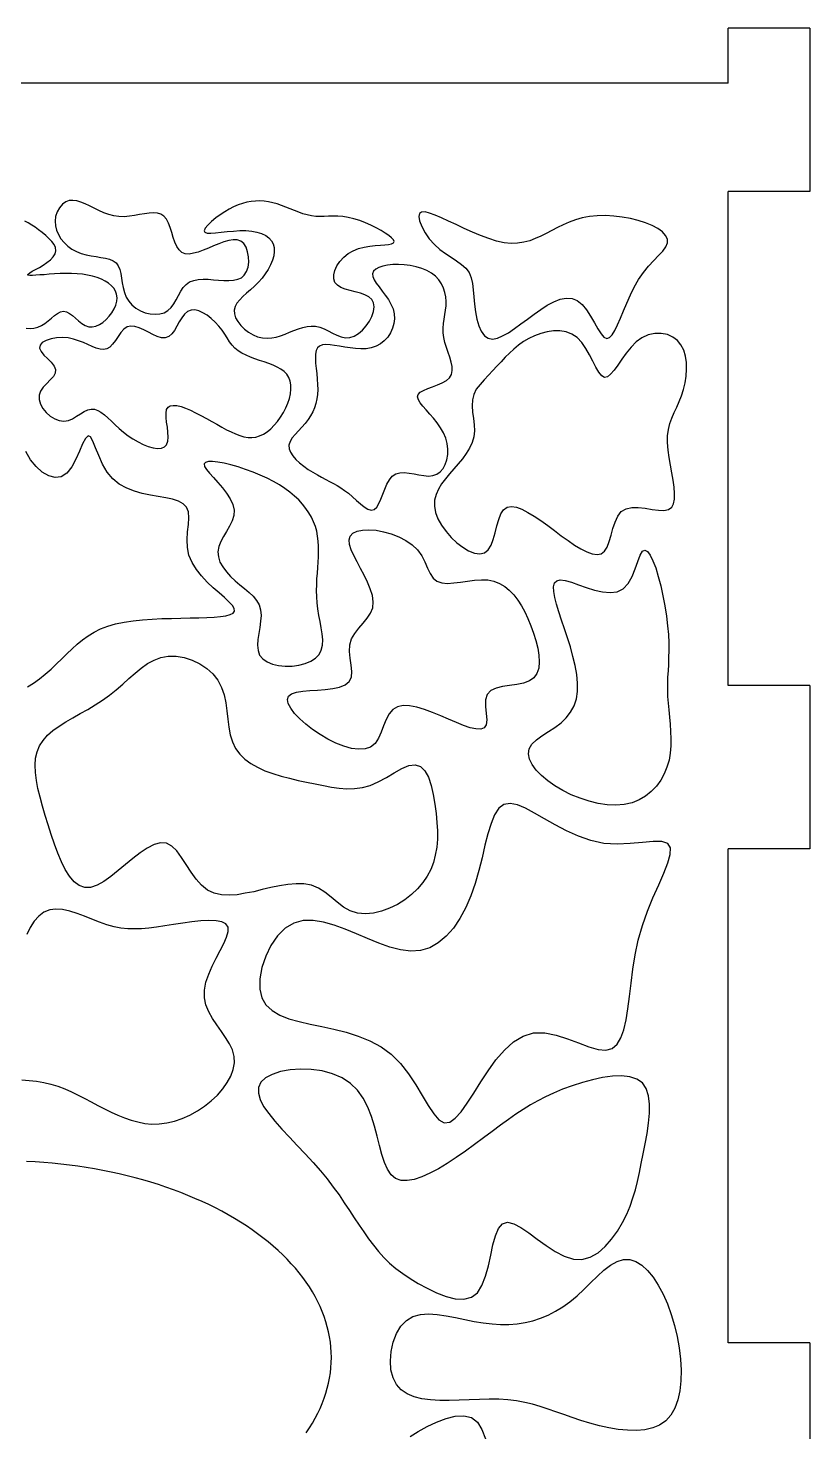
# Model space of a CAD drawing. Extents: x -60 to 60, y -100 to 98.
# Drawn here: x 2 to 59.5, y -5.5 to 97.7 of the extents above; entities that cross this region are included whole.
import ezdxf

# ---------------------------------------------------------------- set-up
doc = ezdxf.new("R2010")
doc.units = 0
doc.layers.get('0').update_dxf_attribs({"linetype": 'CONTINUOUS'})

msp = doc.modelspace()

# ---------------------------------------------------------------- linework, layer by layer
at = {"color": 7, "linetype": 'CONTINUOUS'}
for p, q in [((59.5, 97.67), (53.5, 97.67)), ((59.5, 97.67), (59.5, 85.67)), ((53.5, 93.63), (-53.5, 93.63)), ((53.5, 49.37), (53.5, 85.67)), ((59.5, 85.67), (53.5, 85.67)), ((59.5, 49.37), (53.5, 49.37)), ((59.5, 49.37), (59.5, 37.37)), ((53.5, 1.08), (53.5, 37.37)), ((59.5, 37.37), (53.5, 37.37)), ((59.5, 1.08), (53.5, 1.08)), ((59.5, 1.08), (59.5, -10.92))]:
    msp.add_line(p, q, dxfattribs=at)
for points in [[(4.05, 83.83), (4.01, 83.49), (4.03, 83.15), (4.11, 82.82), (4.25, 82.5), (4.44, 82.19), (4.67, 81.91), (4.94, 81.65), (5.24, 81.43), (5.57, 81.25), (5.92, 81.11), (6.29, 81.01), (6.66, 80.94), (7.02, 80.88), (7.37, 80.82), (7.71, 80.76), (8.01, 80.68), (8.27, 80.57), (8.49, 80.41), (8.65, 80.2), (8.76, 79.94), (8.84, 79.63), (8.9, 79.3), (8.95, 78.95), (9.02, 78.6), (9.11, 78.24), (9.23, 77.91), (9.42, 77.6), (9.66, 77.33), (9.95, 77.09), (10.28, 76.9), (10.63, 76.76), (10.99, 76.67), (11.36, 76.64), (11.7, 76.67), (12.02, 76.76), (12.3, 76.92), (12.53, 77.14), (12.73, 77.41), (12.9, 77.71), (13.07, 78.02), (13.24, 78.33), (13.43, 78.61), (13.64, 78.84), (13.9, 79.02), (14.2, 79.13), (14.53, 79.19), (14.89, 79.21), (15.26, 79.21), (15.65, 79.18), (16.03, 79.15), (16.41, 79.12), (16.78, 79.12), (17.12, 79.14), (17.43, 79.21), (17.7, 79.33), (17.92, 79.52), (18.08, 79.78), (18.19, 80.11), (18.24, 80.48), (18.23, 80.86), (18.16, 81.24), (18.05, 81.57), (17.88, 81.84), (17.66, 82.01), (17.4, 82.1), (17.1, 82.11), (16.77, 82.06), (16.41, 81.96), (16.04, 81.82), (15.66, 81.66), (15.28, 81.5), (14.9, 81.35), (14.53, 81.21), (14.18, 81.12), (13.86, 81.07), (13.57, 81.09), (13.33, 81.18), (13.12, 81.37), (12.96, 81.63), (12.82, 81.94), (12.7, 82.29), (12.59, 82.65), (12.47, 83.01), (12.34, 83.34), (12.19, 83.63), (12.01, 83.85), (11.79, 84), (11.53, 84.08), (11.24, 84.1), (10.92, 84.08), (10.58, 84.03), (10.22, 83.97), (9.85, 83.9), (9.47, 83.85), (9.08, 83.81), (8.7, 83.82), (8.32, 83.87), (7.95, 83.97), (7.58, 84.1), (7.22, 84.26), (6.88, 84.43), (6.54, 84.6), (6.22, 84.75), (5.91, 84.88), (5.61, 84.97), (5.32, 85.01), (5.05, 84.99), (4.79, 84.9), (4.55, 84.72), (4.34, 84.47), (4.17, 84.17)], [(20.01, 84.84), (19.69, 84.91), (19.37, 84.95), (19.06, 84.97), (18.74, 84.96), (18.42, 84.93), (18.1, 84.87), (17.78, 84.79), (17.46, 84.68), (17.13, 84.54), (16.81, 84.37), (16.48, 84.18), (16.15, 83.96), (15.82, 83.72), (15.51, 83.45), (15.24, 83.19), (15.05, 82.96), (14.96, 82.78), (15.02, 82.67), (15.18, 82.61), (15.45, 82.6), (15.8, 82.62), (16.21, 82.67), (16.66, 82.72), (17.12, 82.76), (17.59, 82.79), (18.04, 82.79), (18.46, 82.75), (18.85, 82.68), (19.19, 82.58), (19.49, 82.43), (19.73, 82.26), (19.92, 82.05), (20.05, 81.81), (20.12, 81.54), (20.12, 81.25), (20.08, 80.94), (19.99, 80.61), (19.85, 80.28), (19.67, 79.94), (19.46, 79.61), (19.22, 79.29), (18.95, 78.99), (18.67, 78.71), (18.38, 78.44), (18.09, 78.19), (17.82, 77.95), (17.58, 77.7), (17.38, 77.46), (17.24, 77.21), (17.17, 76.95), (17.19, 76.68), (17.28, 76.39), (17.44, 76.1), (17.66, 75.82), (17.93, 75.56), (18.23, 75.33), (18.56, 75.14), (18.9, 74.99), (19.25, 74.91), (19.59, 74.88), (19.93, 74.91), (20.26, 74.97), (20.59, 75.07), (20.92, 75.19), (21.25, 75.32), (21.57, 75.45), (21.89, 75.57), (22.21, 75.67), (22.53, 75.74), (22.84, 75.78), (23.16, 75.77), (23.47, 75.69), (23.78, 75.57), (24.09, 75.42), (24.4, 75.25), (24.72, 75.1), (25.03, 74.98), (25.35, 74.92), (25.67, 74.93), (25.99, 75.04), (26.31, 75.23), (26.61, 75.48), (26.88, 75.79), (27.11, 76.13), (27.29, 76.48), (27.41, 76.84), (27.46, 77.18), (27.42, 77.48), (27.3, 77.73), (27.08, 77.93), (26.79, 78.08), (26.45, 78.2), (26.08, 78.3), (25.7, 78.39), (25.34, 78.49), (25.02, 78.62), (24.76, 78.77), (24.57, 78.98), (24.49, 79.24), (24.49, 79.54), (24.57, 79.87), (24.73, 80.21), (24.95, 80.53), (25.23, 80.84), (25.56, 81.1), (25.93, 81.31), (26.32, 81.47), (26.73, 81.58), (27.15, 81.65), (27.55, 81.7), (27.92, 81.73), (28.25, 81.75), (28.53, 81.78), (28.75, 81.82), (28.88, 81.88), (28.93, 81.98), (28.88, 82.1), (28.75, 82.25), (28.55, 82.43), (28.28, 82.61), (27.97, 82.8), (27.62, 82.99), (27.23, 83.18), (26.82, 83.36), (26.4, 83.52), (25.97, 83.65), (25.56, 83.76), (25.16, 83.83), (24.79, 83.86), (24.44, 83.86), (24.1, 83.85), (23.79, 83.83), (23.47, 83.82), (23.17, 83.83), (22.86, 83.87), (22.55, 83.94), (22.23, 84.03), (21.92, 84.14), (21.6, 84.27), (21.28, 84.39), (20.97, 84.52), (20.65, 84.64), (20.33, 84.75)], [(30.74, 83.83), (30.8, 83.5), (30.96, 83.09), (31.21, 82.63), (31.52, 82.18), (31.89, 81.76), (32.29, 81.41), (32.7, 81.11), (33.12, 80.84), (33.52, 80.58), (33.88, 80.31), (34.2, 80.03), (34.44, 79.71), (34.6, 79.33), (34.7, 78.9), (34.75, 78.43), (34.78, 77.92), (34.83, 77.38), (34.91, 76.83), (35.01, 76.29), (35.16, 75.8), (35.34, 75.39), (35.57, 75.07), (35.84, 74.88), (36.16, 74.82), (36.52, 74.89), (36.91, 75.05), (37.33, 75.29), (37.78, 75.59), (38.25, 75.93), (38.73, 76.29), (39.22, 76.65), (39.71, 77), (40.19, 77.31), (40.67, 77.56), (41.14, 77.75), (41.59, 77.83), (42.01, 77.81), (42.4, 77.65), (42.76, 77.35), (43.08, 76.96), (43.38, 76.5), (43.65, 76.02), (43.9, 75.58), (44.14, 75.21), (44.36, 74.96), (44.56, 74.87), (44.76, 74.94), (44.96, 75.14), (45.16, 75.45), (45.36, 75.86), (45.57, 76.35), (45.8, 76.89), (46.04, 77.47), (46.3, 78.06), (46.59, 78.64), (46.9, 79.2), (47.26, 79.72), (47.63, 80.18), (48.02, 80.59), (48.37, 80.95), (48.68, 81.28), (48.91, 81.59), (49.03, 81.88), (49.02, 82.17), (48.89, 82.44), (48.65, 82.7), (48.32, 82.94), (47.9, 83.16), (47.42, 83.36), (46.88, 83.53), (46.3, 83.67), (45.69, 83.78), (45.08, 83.86), (44.46, 83.89), (43.86, 83.88), (43.29, 83.83), (42.76, 83.73), (42.26, 83.59), (41.79, 83.41), (41.35, 83.22), (40.93, 83.01), (40.52, 82.79), (40.12, 82.58), (39.72, 82.38), (39.31, 82.2), (38.9, 82.04), (38.47, 81.93), (38.01, 81.86), (37.53, 81.85), (37.02, 81.9), (36.47, 82.02), (35.89, 82.2), (35.29, 82.42), (34.69, 82.68), (34.08, 82.95), (33.5, 83.23), (32.94, 83.49), (32.42, 83.73), (31.95, 83.93), (31.54, 84.08), (31.21, 84.16), (30.95, 84.15), (30.79, 84.05)], [(27.35, 79.61), (27.37, 79.41), (27.46, 79.17), (27.62, 78.92), (27.82, 78.65), (28.05, 78.35), (28.28, 78.04), (28.51, 77.72), (28.7, 77.38), (28.85, 77.03), (28.94, 76.68), (28.96, 76.31), (28.92, 75.96), (28.82, 75.61), (28.66, 75.28), (28.46, 74.97), (28.21, 74.7), (27.92, 74.48), (27.6, 74.3), (27.25, 74.18), (26.88, 74.11), (26.49, 74.1), (26.09, 74.12), (25.69, 74.17), (25.3, 74.23), (24.91, 74.3), (24.55, 74.36), (24.22, 74.4), (23.92, 74.42), (23.66, 74.39), (23.45, 74.31), (23.29, 74.17), (23.19, 73.97), (23.14, 73.7), (23.14, 73.39), (23.15, 73.04), (23.19, 72.67), (23.24, 72.28), (23.28, 71.88), (23.31, 71.49), (23.32, 71.11), (23.3, 70.76), (23.25, 70.42), (23.18, 70.09), (23.08, 69.78), (22.95, 69.48), (22.79, 69.18), (22.61, 68.9), (22.4, 68.62), (22.15, 68.35), (21.9, 68.09), (21.65, 67.82), (21.44, 67.56), (21.28, 67.3), (21.2, 67.03), (21.21, 66.76), (21.31, 66.5), (21.48, 66.23), (21.71, 65.97), (21.98, 65.72), (22.29, 65.48), (22.62, 65.25), (22.96, 65.04), (23.29, 64.84), (23.6, 64.67), (23.9, 64.51), (24.19, 64.36), (24.47, 64.21), (24.74, 64.06), (25.02, 63.89), (25.29, 63.7), (25.57, 63.49), (25.86, 63.24), (26.16, 62.97), (26.46, 62.71), (26.74, 62.49), (27.01, 62.33), (27.25, 62.26), (27.47, 62.31), (27.65, 62.48), (27.81, 62.73), (27.95, 63.06), (28.09, 63.42), (28.24, 63.8), (28.4, 64.16), (28.59, 64.48), (28.8, 64.75), (29.06, 64.92), (29.36, 65), (29.68, 65.02), (30.03, 64.98), (30.4, 64.92), (30.76, 64.85), (31.12, 64.79), (31.46, 64.76), (31.78, 64.79), (32.07, 64.89), (32.32, 65.07), (32.53, 65.31), (32.69, 65.61), (32.8, 65.96), (32.87, 66.34), (32.88, 66.73), (32.83, 67.14), (32.73, 67.55), (32.57, 67.94), (32.35, 68.31), (32.1, 68.66), (31.83, 69), (31.55, 69.31), (31.28, 69.61), (31.04, 69.88), (30.85, 70.13), (30.72, 70.36), (30.66, 70.57), (30.7, 70.75), (30.85, 70.91), (31.09, 71.05), (31.4, 71.18), (31.75, 71.31), (32.12, 71.45), (32.47, 71.6), (32.78, 71.77), (33.01, 71.98), (33.16, 72.22), (33.21, 72.5), (33.2, 72.8), (33.13, 73.13), (33.02, 73.48), (32.9, 73.84), (32.77, 74.2), (32.66, 74.57), (32.58, 74.93), (32.54, 75.28), (32.54, 75.63), (32.57, 75.96), (32.61, 76.29), (32.67, 76.62), (32.72, 76.94), (32.75, 77.27), (32.76, 77.59), (32.74, 77.92), (32.67, 78.25), (32.57, 78.57), (32.42, 78.88), (32.23, 79.17), (31.98, 79.43), (31.69, 79.66), (31.34, 79.85), (30.96, 80.01), (30.54, 80.13), (30.11, 80.22), (29.68, 80.27), (29.25, 80.3), (28.83, 80.29), (28.45, 80.25), (28.1, 80.18), (27.81, 80.08), (27.58, 79.95), (27.42, 79.8)], [(21.2, 72), (21.05, 72.23), (20.85, 72.43), (20.61, 72.61), (20.34, 72.76), (20.04, 72.9), (19.72, 73.02), (19.39, 73.14), (19.04, 73.25), (18.7, 73.37), (18.37, 73.49), (18.05, 73.63), (17.74, 73.78), (17.47, 73.95), (17.23, 74.15), (17.02, 74.37), (16.84, 74.62), (16.67, 74.9), (16.49, 75.18), (16.28, 75.48), (16.04, 75.78), (15.77, 76.07), (15.48, 76.34), (15.18, 76.57), (14.87, 76.76), (14.57, 76.89), (14.28, 76.96), (14, 76.95), (13.75, 76.85), (13.53, 76.65), (13.33, 76.39), (13.14, 76.08), (12.96, 75.77), (12.78, 75.46), (12.58, 75.2), (12.36, 75.01), (12.11, 74.91), (11.83, 74.92), (11.52, 75.01), (11.2, 75.15), (10.87, 75.32), (10.53, 75.49), (10.2, 75.64), (9.88, 75.74), (9.58, 75.78), (9.31, 75.71), (9.07, 75.54), (8.84, 75.3), (8.64, 75.01), (8.44, 74.71), (8.24, 74.44), (8.03, 74.23), (7.81, 74.1), (7.57, 74.06), (7.31, 74.08), (7.03, 74.16), (6.74, 74.27), (6.42, 74.41), (6.09, 74.56), (5.73, 74.7), (5.36, 74.82), (4.96, 74.91), (4.55, 74.94), (4.12, 74.92), (3.71, 74.84), (3.35, 74.72), (3.07, 74.56), (2.9, 74.37), (2.87, 74.15), (2.98, 73.91), (3.19, 73.65), (3.46, 73.39), (3.72, 73.12), (3.94, 72.84), (4.05, 72.58), (4.02, 72.32), (3.88, 72.07), (3.65, 71.82), (3.39, 71.56), (3.14, 71.29), (2.94, 71), (2.84, 70.7), (2.84, 70.37), (2.94, 70.04), (3.11, 69.72), (3.36, 69.42), (3.65, 69.16), (3.98, 68.96), (4.32, 68.83), (4.66, 68.79), (4.99, 68.84), (5.3, 68.97), (5.59, 69.15), (5.88, 69.33), (6.15, 69.51), (6.41, 69.63), (6.66, 69.68), (6.9, 69.66), (7.14, 69.58), (7.38, 69.44), (7.63, 69.26), (7.88, 69.04), (8.15, 68.79), (8.42, 68.53), (8.72, 68.26), (9.03, 67.98), (9.37, 67.72), (9.73, 67.48), (10.11, 67.26), (10.49, 67.07), (10.86, 66.93), (11.22, 66.83), (11.54, 66.79), (11.82, 66.81), (12.05, 66.9), (12.21, 67.06), (12.3, 67.31), (12.32, 67.62), (12.3, 67.97), (12.26, 68.34), (12.21, 68.71), (12.18, 69.07), (12.17, 69.38), (12.21, 69.64), (12.32, 69.82), (12.48, 69.92), (12.7, 69.95), (12.96, 69.93), (13.27, 69.86), (13.6, 69.74), (13.96, 69.59), (14.34, 69.41), (14.73, 69.2), (15.13, 68.99), (15.52, 68.77), (15.9, 68.56), (16.27, 68.35), (16.62, 68.16), (16.96, 68), (17.28, 67.85), (17.59, 67.73), (17.89, 67.65), (18.19, 67.59), (18.48, 67.58), (18.76, 67.62), (19.04, 67.7), (19.32, 67.83), (19.6, 68.01), (19.86, 68.23), (20.12, 68.49), (20.36, 68.77), (20.59, 69.09), (20.79, 69.42), (20.97, 69.76), (21.12, 70.11), (21.23, 70.45), (21.31, 70.8), (21.35, 71.13), (21.35, 71.45), (21.3, 71.74)], [(49.03, 67.72), (49.1, 68.18), (49.21, 68.62), (49.35, 69.02), (49.53, 69.42), (49.71, 69.82), (49.89, 70.23), (50.06, 70.65), (50.21, 71.11), (50.32, 71.6), (50.4, 72.1), (50.43, 72.6), (50.42, 73.09), (50.35, 73.56), (50.22, 74), (50.02, 74.39), (49.76, 74.72), (49.42, 74.97), (49.02, 75.15), (48.57, 75.24), (48.09, 75.23), (47.61, 75.13), (47.15, 74.92), (46.73, 74.61), (46.35, 74.22), (45.99, 73.79), (45.67, 73.34), (45.38, 72.91), (45.11, 72.53), (44.85, 72.23), (44.62, 72.04), (44.4, 72), (44.19, 72.12), (43.98, 72.38), (43.77, 72.75), (43.54, 73.19), (43.3, 73.67), (43.03, 74.14), (42.73, 74.57), (42.38, 74.93), (42, 75.19), (41.57, 75.36), (41.12, 75.43), (40.65, 75.43), (40.18, 75.36), (39.71, 75.24), (39.26, 75.07), (38.83, 74.86), (38.44, 74.63), (38.07, 74.37), (37.73, 74.09), (37.41, 73.79), (37.1, 73.48), (36.79, 73.16), (36.49, 72.83), (36.19, 72.5), (35.88, 72.16), (35.56, 71.82), (35.25, 71.49), (34.97, 71.13), (34.78, 70.76), (34.69, 70.35), (34.67, 69.91), (34.7, 69.46), (34.76, 68.99), (34.81, 68.53), (34.83, 68.07), (34.79, 67.63), (34.66, 67.21), (34.48, 66.8), (34.23, 66.41), (33.95, 66.03), (33.64, 65.66), (33.32, 65.29), (33, 64.93), (32.7, 64.56), (32.42, 64.18), (32.19, 63.79), (32.02, 63.4), (31.91, 62.98), (31.9, 62.55), (31.97, 62.09), (32.15, 61.62), (32.42, 61.14), (32.75, 60.68), (33.13, 60.24), (33.54, 59.85), (33.98, 59.52), (34.41, 59.26), (34.84, 59.1), (35.23, 59.05), (35.57, 59.12), (35.84, 59.33), (36.06, 59.67), (36.22, 60.1), (36.36, 60.59), (36.48, 61.09), (36.62, 61.56), (36.78, 61.97), (36.98, 62.28), (37.24, 62.46), (37.56, 62.51), (37.92, 62.46), (38.33, 62.32), (38.77, 62.09), (39.23, 61.81), (39.72, 61.48), (40.22, 61.12), (40.72, 60.75), (41.22, 60.37), (41.72, 60.02), (42.2, 59.69), (42.66, 59.41), (43.1, 59.19), (43.49, 59.04), (43.85, 58.99), (44.15, 59.05), (44.4, 59.23), (44.6, 59.54), (44.75, 59.95), (44.88, 60.41), (45.02, 60.91), (45.17, 61.38), (45.37, 61.81), (45.63, 62.15), (45.98, 62.36), (46.41, 62.45), (46.88, 62.45), (47.39, 62.39), (47.89, 62.31), (48.36, 62.24), (48.77, 62.22), (49.1, 62.29), (49.34, 62.46), (49.48, 62.72), (49.55, 63.06), (49.55, 63.47), (49.51, 63.94), (49.44, 64.45), (49.34, 64.99), (49.24, 65.55), (49.15, 66.11), (49.07, 66.67), (49.03, 67.21)], [(19.09, 64.83), (18.56, 65.05), (18.01, 65.25), (17.46, 65.43), (16.93, 65.58), (16.43, 65.7), (15.98, 65.78), (15.59, 65.82), (15.28, 65.82), (15.07, 65.76), (14.97, 65.65), (15, 65.47), (15.14, 65.24), (15.37, 64.96), (15.66, 64.64), (15.98, 64.28), (16.31, 63.9), (16.62, 63.5), (16.89, 63.09), (17.08, 62.67), (17.17, 62.26), (17.15, 61.85), (17.03, 61.46), (16.84, 61.07), (16.62, 60.69), (16.4, 60.32), (16.19, 59.94), (16.04, 59.57), (15.97, 59.19), (16.01, 58.82), (16.13, 58.44), (16.33, 58.08), (16.6, 57.72), (16.91, 57.38), (17.24, 57.07), (17.59, 56.77), (17.94, 56.49), (18.27, 56.21), (18.57, 55.93), (18.82, 55.62), (19.01, 55.29), (19.12, 54.93), (19.15, 54.52), (19.12, 54.09), (19.05, 53.64), (18.98, 53.19), (18.92, 52.75), (18.89, 52.33), (18.93, 51.94), (19.04, 51.6), (19.27, 51.32), (19.59, 51.1), (19.98, 50.93), (20.44, 50.83), (20.93, 50.78), (21.43, 50.79), (21.93, 50.86), (22.39, 50.98), (22.81, 51.15), (23.16, 51.37), (23.42, 51.65), (23.58, 51.97), (23.66, 52.34), (23.68, 52.73), (23.64, 53.16), (23.58, 53.6), (23.49, 54.06), (23.4, 54.52), (23.32, 54.99), (23.27, 55.45), (23.24, 55.89), (23.23, 56.34), (23.24, 56.77), (23.26, 57.2), (23.29, 57.61), (23.32, 58.03), (23.34, 58.43), (23.37, 58.83), (23.38, 59.21), (23.38, 59.6), (23.36, 59.97), (23.31, 60.34), (23.24, 60.7), (23.14, 61.05), (23.01, 61.4), (22.85, 61.73), (22.67, 62.06), (22.45, 62.38), (22.2, 62.69), (21.92, 63), (21.61, 63.29), (21.27, 63.57), (20.9, 63.85), (20.5, 64.11), (20.06, 64.36), (19.59, 64.6)], [(25.7, 60.34), (25.9, 60.55), (26.21, 60.7), (26.61, 60.78), (27.08, 60.81), (27.6, 60.77), (28.16, 60.67), (28.72, 60.51), (29.27, 60.3), (29.79, 60.03), (30.25, 59.7), (30.65, 59.33), (30.96, 58.9), (31.19, 58.45), (31.39, 58), (31.58, 57.6), (31.8, 57.26), (32.08, 57.03), (32.44, 56.91), (32.86, 56.87), (33.33, 56.9), (33.82, 56.96), (34.33, 57.04), (34.85, 57.11), (35.35, 57.14), (35.83, 57.12), (36.27, 57.03), (36.68, 56.87), (37.06, 56.65), (37.4, 56.37), (37.72, 56.03), (38.02, 55.65), (38.29, 55.23), (38.53, 54.77), (38.77, 54.28), (38.98, 53.76), (39.18, 53.21), (39.35, 52.67), (39.49, 52.12), (39.58, 51.59), (39.6, 51.1), (39.56, 50.65), (39.43, 50.26), (39.21, 49.94), (38.88, 49.7), (38.45, 49.54), (37.95, 49.45), (37.42, 49.37), (36.9, 49.29), (36.43, 49.17), (36.04, 48.99), (35.77, 48.71), (35.65, 48.31), (35.65, 47.82), (35.7, 47.31), (35.74, 46.85), (35.7, 46.49), (35.55, 46.26), (35.3, 46.17), (34.95, 46.18), (34.53, 46.27), (34.04, 46.43), (33.51, 46.65), (32.94, 46.89), (32.36, 47.14), (31.76, 47.38), (31.17, 47.6), (30.61, 47.77), (30.07, 47.87), (29.59, 47.89), (29.17, 47.81), (28.83, 47.6), (28.56, 47.28), (28.35, 46.86), (28.16, 46.4), (27.98, 45.93), (27.78, 45.49), (27.53, 45.11), (27.2, 44.85), (26.8, 44.71), (26.32, 44.68), (25.8, 44.75), (25.24, 44.91), (24.65, 45.14), (24.07, 45.43), (23.49, 45.76), (22.94, 46.13), (22.44, 46.53), (21.99, 46.93), (21.61, 47.32), (21.33, 47.7), (21.15, 48.04), (21.09, 48.34), (21.17, 48.59), (21.39, 48.76), (21.75, 48.88), (22.21, 48.95), (22.73, 48.99), (23.3, 49.03), (23.87, 49.07), (24.42, 49.14), (24.92, 49.25), (25.33, 49.42), (25.63, 49.66), (25.79, 49.99), (25.82, 50.4), (25.77, 50.87), (25.7, 51.37), (25.66, 51.87), (25.68, 52.36), (25.81, 52.8), (26.04, 53.2), (26.34, 53.58), (26.65, 53.94), (26.95, 54.31), (27.2, 54.68), (27.36, 55.08), (27.4, 55.52), (27.33, 55.99), (27.18, 56.48), (26.98, 56.97), (26.73, 57.48), (26.47, 57.97), (26.21, 58.45), (25.97, 58.91), (25.78, 59.34), (25.66, 59.72), (25.62, 60.06)], [(41.14, 57.13), (41.51, 57.08), (41.97, 56.95), (42.49, 56.76), (43.06, 56.56), (43.65, 56.38), (44.24, 56.24), (44.81, 56.19), (45.33, 56.26), (45.78, 56.48), (46.14, 56.87), (46.43, 57.38), (46.66, 57.94), (46.85, 58.49), (47.02, 58.94), (47.19, 59.23), (47.37, 59.32), (47.57, 59.22), (47.76, 58.95), (47.96, 58.54), (48.16, 58.01), (48.35, 57.38), (48.53, 56.69), (48.69, 55.96), (48.83, 55.21), (48.95, 54.47), (49.03, 53.76), (49.09, 53.11), (49.12, 52.5), (49.12, 51.94), (49.11, 51.42), (49.09, 50.92), (49.07, 50.44), (49.04, 49.97), (49.03, 49.51), (49.02, 49.05), (49.04, 48.57), (49.07, 48.08), (49.12, 47.57), (49.17, 47.05), (49.23, 46.52), (49.26, 45.99), (49.28, 45.46), (49.28, 44.93), (49.23, 44.4), (49.14, 43.88), (48.99, 43.37), (48.79, 42.88), (48.53, 42.42), (48.21, 41.98), (47.84, 41.59), (47.41, 41.25), (46.94, 40.97), (46.42, 40.76), (45.85, 40.62), (45.24, 40.57), (44.6, 40.6), (43.94, 40.69), (43.27, 40.86), (42.6, 41.08), (41.95, 41.34), (41.33, 41.66), (40.75, 42), (40.22, 42.37), (39.76, 42.76), (39.38, 43.16), (39.08, 43.56), (38.89, 43.96), (38.82, 44.35), (38.87, 44.72), (39.06, 45.06), (39.39, 45.38), (39.8, 45.68), (40.27, 45.98), (40.75, 46.29), (41.2, 46.63), (41.59, 47), (41.91, 47.42), (42.16, 47.87), (42.33, 48.38), (42.42, 48.93), (42.42, 49.53), (42.36, 50.17), (42.24, 50.83), (42.08, 51.51), (41.89, 52.2), (41.68, 52.88), (41.46, 53.54), (41.24, 54.18), (41.04, 54.78), (40.87, 55.34), (40.75, 55.84), (40.67, 56.27), (40.66, 56.63), (40.73, 56.9), (40.89, 57.07)], [(2.86, 44.94), (3.12, 45.34), (3.46, 45.71), (3.85, 46.06), (4.3, 46.38), (4.79, 46.69), (5.31, 46.99), (5.86, 47.3), (6.41, 47.61), (6.96, 47.94), (7.5, 48.28), (8.02, 48.65), (8.51, 49.05), (8.98, 49.46), (9.44, 49.88), (9.89, 50.28), (10.34, 50.65), (10.8, 50.98), (11.28, 51.24), (11.78, 51.43), (12.32, 51.53), (12.9, 51.53), (13.49, 51.43), (14.08, 51.24), (14.64, 50.97), (15.16, 50.63), (15.61, 50.22), (15.98, 49.75), (16.25, 49.23), (16.43, 48.68), (16.56, 48.09), (16.64, 47.5), (16.71, 46.9), (16.79, 46.31), (16.89, 45.75), (17.05, 45.23), (17.27, 44.75), (17.58, 44.33), (17.96, 43.96), (18.4, 43.64), (18.89, 43.36), (19.43, 43.11), (20.01, 42.9), (20.62, 42.71), (21.24, 42.55), (21.87, 42.4), (22.5, 42.26), (23.12, 42.14), (23.73, 42.02), (24.32, 41.9), (24.89, 41.82), (25.46, 41.78), (26.03, 41.79), (26.6, 41.87), (27.17, 42.03), (27.76, 42.29), (28.36, 42.62), (28.94, 42.96), (29.49, 43.26), (30.01, 43.48), (30.47, 43.55), (30.87, 43.43), (31.19, 43.11), (31.45, 42.63), (31.65, 42.03), (31.81, 41.35), (31.93, 40.65), (32.02, 39.97), (32.08, 39.31), (32.11, 38.68), (32.11, 38.07), (32.06, 37.48), (31.96, 36.91), (31.82, 36.37), (31.62, 35.85), (31.37, 35.36), (31.05, 34.89), (30.66, 34.44), (30.22, 34.01), (29.71, 33.62), (29.17, 33.28), (28.59, 33), (28, 32.78), (27.41, 32.64), (26.82, 32.59), (26.25, 32.65), (25.71, 32.81), (25.22, 33.09), (24.75, 33.44), (24.3, 33.82), (23.84, 34.19), (23.37, 34.49), (22.85, 34.69), (22.3, 34.79), (21.72, 34.8), (21.12, 34.75), (20.5, 34.65), (19.88, 34.52), (19.24, 34.37), (18.61, 34.22), (17.99, 34.1), (17.39, 34), (16.8, 33.97), (16.24, 34), (15.71, 34.12), (15.22, 34.34), (14.78, 34.69), (14.38, 35.14), (14, 35.66), (13.65, 36.21), (13.31, 36.74), (12.96, 37.21), (12.59, 37.57), (12.19, 37.78), (11.75, 37.81), (11.28, 37.68), (10.78, 37.43), (10.26, 37.08), (9.73, 36.67), (9.19, 36.22), (8.65, 35.77), (8.11, 35.34), (7.59, 34.98), (7.09, 34.7), (6.62, 34.54), (6.19, 34.53), (5.78, 34.68), (5.41, 34.95), (5.07, 35.35), (4.76, 35.84), (4.47, 36.41), (4.21, 37.05), (3.96, 37.72), (3.72, 38.42), (3.5, 39.13), (3.28, 39.83), (3.08, 40.51), (2.9, 41.17), (2.75, 41.8), (2.63, 42.4), (2.56, 42.97), (2.54, 43.52), (2.57, 44.03), (2.68, 44.5)], [(47.18, 31.73), (47.55, 32.78), (47.96, 33.78), (48.38, 34.72), (48.76, 35.58), (49.06, 36.33), (49.23, 36.96), (49.24, 37.44), (49.05, 37.76), (48.62, 37.9), (47.98, 37.9), (47.19, 37.84), (46.29, 37.75), (45.33, 37.71), (44.35, 37.77), (43.4, 37.97), (42.48, 38.29), (41.6, 38.69), (40.76, 39.13), (39.98, 39.58), (39.25, 40), (38.59, 40.35), (37.99, 40.6), (37.46, 40.7), (37, 40.63), (36.63, 40.35), (36.32, 39.87), (36.06, 39.24), (35.83, 38.48), (35.61, 37.63), (35.4, 36.71), (35.17, 35.77), (34.9, 34.82), (34.58, 33.91), (34.2, 33.05), (33.77, 32.26), (33.29, 31.55), (32.76, 30.95), (32.18, 30.46), (31.55, 30.1), (30.87, 29.9), (30.15, 29.85), (29.39, 29.95), (28.61, 30.15), (27.8, 30.44), (26.98, 30.77), (26.16, 31.13), (25.34, 31.47), (24.53, 31.77), (23.74, 31.99), (22.97, 32.11), (22.25, 32.1), (21.56, 31.92), (20.93, 31.54), (20.37, 30.98), (19.88, 30.27), (19.49, 29.48), (19.21, 28.65), (19.06, 27.83), (19.05, 27.07), (19.2, 26.42), (19.51, 25.9), (19.96, 25.49), (20.52, 25.16), (21.19, 24.89), (21.94, 24.68), (22.75, 24.49), (23.62, 24.31), (24.5, 24.11), (25.4, 23.89), (26.29, 23.61), (27.15, 23.26), (27.97, 22.83), (28.72, 22.28), (29.39, 21.61), (29.99, 20.85), (30.52, 20.04), (30.99, 19.24), (31.43, 18.51), (31.84, 17.9), (32.23, 17.46), (32.62, 17.23), (33.02, 17.28), (33.43, 17.57), (33.86, 18.05), (34.31, 18.69), (34.79, 19.43), (35.3, 20.24), (35.84, 21.06), (36.42, 21.86), (37.04, 22.58), (37.71, 23.18), (38.42, 23.61), (39.19, 23.84), (40, 23.84), (40.84, 23.68), (41.67, 23.42), (42.48, 23.11), (43.24, 22.83), (43.92, 22.63), (44.5, 22.58), (44.96, 22.71), (45.33, 23.02), (45.61, 23.48), (45.82, 24.08), (45.99, 24.8), (46.12, 25.62), (46.24, 26.53), (46.35, 27.51), (46.49, 28.54), (46.66, 29.59), (46.88, 30.67)], [(47.18, 20.17), (46.77, 20.45), (46.26, 20.62), (45.65, 20.69), (44.98, 20.67), (44.26, 20.57), (43.52, 20.41), (42.77, 20.21), (42.03, 19.96), (41.32, 19.7), (40.66, 19.43), (40.06, 19.15), (39.49, 18.86), (38.95, 18.56), (38.42, 18.23), (37.88, 17.87), (37.33, 17.49), (36.75, 17.06), (36.13, 16.61), (35.5, 16.13), (34.84, 15.64), (34.17, 15.16), (33.5, 14.69), (32.84, 14.25), (32.19, 13.86), (31.56, 13.53), (30.97, 13.26), (30.41, 13.08), (29.9, 12.99), (29.44, 13.01), (29.04, 13.15), (28.71, 13.42), (28.44, 13.83), (28.23, 14.33), (28.04, 14.92), (27.86, 15.58), (27.69, 16.27), (27.5, 16.99), (27.27, 17.71), (27, 18.4), (26.66, 19.05), (26.24, 19.64), (25.72, 20.14), (25.1, 20.54), (24.39, 20.84), (23.63, 21.05), (22.83, 21.16), (22.04, 21.18), (21.28, 21.13), (20.58, 21), (19.97, 20.8), (19.47, 20.54), (19.13, 20.22), (18.96, 19.84), (18.95, 19.42), (19.08, 18.95), (19.34, 18.45), (19.71, 17.92), (20.15, 17.36), (20.67, 16.77), (21.23, 16.18), (21.81, 15.57), (22.4, 14.95), (22.97, 14.33), (23.51, 13.72), (24, 13.12), (24.45, 12.52), (24.88, 11.94), (25.27, 11.37), (25.64, 10.81), (26, 10.26), (26.35, 9.73), (26.7, 9.22), (27.05, 8.72), (27.41, 8.24), (27.78, 7.78), (28.18, 7.35), (28.6, 6.93), (29.06, 6.54), (29.56, 6.16), (30.11, 5.8), (30.71, 5.44), (31.36, 5.08), (32.05, 4.75), (32.75, 4.48), (33.43, 4.31), (34.06, 4.28), (34.61, 4.42), (35.05, 4.76), (35.39, 5.3), (35.65, 5.97), (35.86, 6.73), (36.04, 7.51), (36.2, 8.27), (36.39, 8.94), (36.61, 9.48), (36.9, 9.82), (37.27, 9.93), (37.73, 9.82), (38.25, 9.54), (38.83, 9.15), (39.45, 8.69), (40.11, 8.22), (40.77, 7.79), (41.44, 7.44), (42.11, 7.23), (42.74, 7.21), (43.35, 7.38), (43.92, 7.7), (44.44, 8.15), (44.92, 8.7), (45.35, 9.29), (45.72, 9.91), (46.03, 10.52), (46.28, 11.12), (46.49, 11.72), (46.67, 12.32), (46.82, 12.94), (46.96, 13.58), (47.1, 14.25), (47.24, 14.96), (47.39, 15.7), (47.53, 16.46), (47.64, 17.22), (47.7, 17.94), (47.7, 18.62), (47.63, 19.23), (47.46, 19.75)], [(45.79, 7.2), (46.25, 7.19), (46.7, 7.05), (47.14, 6.77), (47.57, 6.38), (47.97, 5.89), (48.35, 5.31), (48.7, 4.65), (49.02, 3.93), (49.3, 3.16), (49.54, 2.36), (49.74, 1.53), (49.89, 0.7), (49.99, -0.13), (50.03, -0.94), (50.02, -1.72), (49.94, -2.45), (49.79, -3.12), (49.57, -3.73), (49.28, -4.24), (48.9, -4.66), (48.45, -4.97), (47.94, -5.18), (47.36, -5.31), (46.74, -5.37), (46.08, -5.35), (45.4, -5.28), (44.71, -5.16), (44.02, -5.01), (43.33, -4.82), (42.66, -4.62), (42.02, -4.41), (41.41, -4.2), (40.82, -3.99), (40.25, -3.79), (39.68, -3.61), (39.11, -3.44), (38.53, -3.3), (37.92, -3.18), (37.29, -3.1), (36.62, -3.06), (35.92, -3.06), (35.2, -3.08), (34.46, -3.11), (33.72, -3.14), (32.99, -3.16), (32.28, -3.15), (31.61, -3.12), (30.98, -3.03), (30.4, -2.89), (29.88, -2.68), (29.45, -2.38), (29.1, -1.99), (28.85, -1.5), (28.7, -0.9), (28.66, -0.24), (28.72, 0.45), (28.86, 1.13), (29.1, 1.76), (29.43, 2.3), (29.83, 2.72), (30.31, 3), (30.86, 3.15), (31.46, 3.2), (32.1, 3.16), (32.76, 3.07), (33.45, 2.94), (34.14, 2.79), (34.82, 2.65), (35.48, 2.55), (36.13, 2.47), (36.76, 2.43), (37.37, 2.43), (37.97, 2.48), (38.56, 2.56), (39.13, 2.7), (39.7, 2.88), (40.25, 3.11), (40.8, 3.39), (41.33, 3.72), (41.86, 4.1), (42.38, 4.53), (42.88, 5), (43.38, 5.49), (43.88, 5.97), (44.36, 6.41), (44.84, 6.78), (45.32, 7.05)]]:
    msp.add_lwpolyline(points, close=True, dxfattribs=at)
for points in [[(1.89, 75.62), (2.17, 75.6), (2.45, 75.62), (2.73, 75.69), (3, 75.81), (3.26, 75.97), (3.5, 76.16), (3.74, 76.36), (3.97, 76.55), (4.19, 76.71), (4.41, 76.82), (4.63, 76.86), (4.85, 76.82), (5.06, 76.71), (5.28, 76.55), (5.51, 76.35), (5.74, 76.15), (5.98, 75.97), (6.22, 75.82), (6.48, 75.73), (6.74, 75.72), (7.01, 75.77), (7.28, 75.89), (7.53, 76.05), (7.77, 76.26), (7.99, 76.5), (8.19, 76.76), (8.35, 77.04), (8.47, 77.32), (8.54, 77.6), (8.56, 77.86), (8.52, 78.11), (8.44, 78.34), (8.32, 78.55), (8.15, 78.74), (7.94, 78.92), (7.69, 79.08), (7.41, 79.22), (7.1, 79.34), (6.76, 79.44), (6.4, 79.52), (6.02, 79.58), (5.62, 79.62), (5.21, 79.64), (4.79, 79.64), (4.37, 79.63), (3.96, 79.61), (3.57, 79.58), (3.21, 79.55), (2.88, 79.53), (2.59, 79.51), (2.35, 79.49), (2.16, 79.49), (2.04, 79.51), (1.99, 79.54), (2.02, 79.6), (2.14, 79.69), (2.33, 79.8), (2.57, 79.93), (2.85, 80.09), (3.13, 80.26), (3.41, 80.45), (3.67, 80.65), (3.87, 80.86), (4.02, 81.09), (4.07, 81.31), (4.04, 81.54), (3.93, 81.77), (3.77, 82), (3.56, 82.22), (3.32, 82.44), (3.06, 82.65), (2.79, 82.84), (2.54, 83.03), (2.29, 83.19), (2.04, 83.35), (1.79, 83.48)], [(1.98, 49.26), (2.43, 49.55), (2.87, 49.87), (3.29, 50.21), (3.71, 50.58), (4.11, 50.95), (4.5, 51.33), (4.88, 51.7), (5.26, 52.06), (5.64, 52.4), (6.03, 52.72), (6.44, 53.01), (6.88, 53.28), (7.35, 53.52), (7.88, 53.72), (8.45, 53.89), (9.08, 54.02), (9.74, 54.12), (10.43, 54.19), (11.14, 54.25), (11.85, 54.28), (12.56, 54.3), (13.26, 54.32), (13.94, 54.33), (14.57, 54.34), (15.17, 54.36), (15.7, 54.39), (16.18, 54.43), (16.57, 54.49), (16.88, 54.58), (17.09, 54.69), (17.19, 54.84), (17.18, 55.02), (17.04, 55.25), (16.79, 55.52), (16.46, 55.83), (16.07, 56.17), (15.64, 56.55), (15.2, 56.97), (14.78, 57.42), (14.4, 57.9), (14.08, 58.4), (13.85, 58.94), (13.73, 59.5), (13.71, 60.08), (13.75, 60.65), (13.81, 61.19), (13.85, 61.69), (13.81, 62.12), (13.67, 62.46), (13.42, 62.72), (13.07, 62.91), (12.64, 63.05), (12.14, 63.16), (11.59, 63.26), (11.02, 63.36), (10.42, 63.48), (9.84, 63.64), (9.27, 63.86), (8.73, 64.16), (8.25, 64.55), (7.84, 65.05), (7.5, 65.64), (7.22, 66.26), (6.99, 66.84), (6.79, 67.32), (6.61, 67.64), (6.43, 67.71), (6.24, 67.52), (6.03, 67.12), (5.8, 66.58), (5.53, 65.99), (5.23, 65.43), (4.87, 64.98), (4.46, 64.71), (4.01, 64.65), (3.54, 64.77), (3.06, 65.04), (2.61, 65.45), (2.2, 65.96), (1.86, 66.55)], [(1.56, 20.41), (2.11, 20.36), (2.65, 20.3), (3.18, 20.21), (3.7, 20.09), (4.22, 19.93), (4.72, 19.73), (5.22, 19.52), (5.71, 19.28), (6.19, 19.03), (6.67, 18.78), (7.16, 18.52), (7.64, 18.27), (8.12, 18.03), (8.61, 17.81), (9.1, 17.61), (9.59, 17.44), (10.1, 17.3), (10.61, 17.2), (11.13, 17.15), (11.67, 17.16), (12.22, 17.23), (12.78, 17.36), (13.35, 17.56), (13.92, 17.81), (14.47, 18.12), (15, 18.47), (15.49, 18.86), (15.94, 19.28), (16.34, 19.73), (16.67, 20.19), (16.93, 20.67), (17.11, 21.15), (17.19, 21.64), (17.17, 22.12), (17.04, 22.59), (16.82, 23.05), (16.54, 23.51), (16.23, 23.96), (15.9, 24.43), (15.59, 24.9), (15.31, 25.39), (15.1, 25.9), (14.98, 26.43), (14.98, 26.99), (15.09, 27.57), (15.3, 28.16), (15.56, 28.76), (15.86, 29.34), (16.15, 29.9), (16.42, 30.42), (16.62, 30.89), (16.73, 31.29), (16.73, 31.62), (16.57, 31.86), (16.27, 32.01), (15.84, 32.09), (15.31, 32.11), (14.71, 32.08), (14.06, 32.01), (13.39, 31.92), (12.72, 31.81), (12.07, 31.71), (11.47, 31.62), (10.91, 31.55), (10.37, 31.5), (9.86, 31.48), (9.35, 31.5), (8.85, 31.55), (8.34, 31.64), (7.82, 31.79), (7.27, 31.98), (6.72, 32.19), (6.17, 32.41), (5.62, 32.61), (5.08, 32.78), (4.56, 32.9), (4.07, 32.94), (3.61, 32.88), (3.19, 32.72), (2.81, 32.43), (2.48, 32.06), (2.18, 31.59), (1.92, 31.07)], [(30.11, -5.8), (30.71, -5.44), (31.36, -5.08), (32.05, -4.75), (32.75, -4.48), (33.43, -4.31), (34.06, -4.28), (34.61, -4.42), (35.05, -4.76), (35.39, -5.3), (35.65, -5.97)]]:
    msp.add_lwpolyline(points, dxfattribs=at)
at = {"color": 7, "linetype": 'CONTINUOUS', "flags": 128}
msp.add_lwpolyline([(22.47, -5.53), (22.7, -5.18), (22.93, -4.82), (23.13, -4.47), (23.32, -4.1), (23.49, -3.74), (23.65, -3.37), (23.79, -3), (23.91, -2.63), (24.02, -2.26), (24.11, -1.89), (24.19, -1.51), (24.25, -1.13), (24.29, -0.76), (24.31, -0.38), (24.32, 0), (24.31, 0.38), (24.29, 0.76), (24.25, 1.13), (24.19, 1.51), (24.11, 1.89), (24.02, 2.26), (23.91, 2.63), (23.79, 3), (23.65, 3.37), (23.49, 3.74), (23.32, 4.1), (23.13, 4.47), (22.93, 4.82), (22.7, 5.18), (22.47, 5.53), (22.22, 5.88), (21.95, 6.22), (21.67, 6.56), (21.37, 6.89), (21.06, 7.22), (20.74, 7.55), (20.4, 7.87), (20.04, 8.18), (19.68, 8.49), (19.29, 8.8), (18.9, 9.09), (18.49, 9.38), (18.07, 9.67), (17.64, 9.95), (17.2, 10.22), (16.74, 10.48), (16.27, 10.74), (15.79, 10.99), (15.31, 11.23), (14.81, 11.46), (14.29, 11.69), (13.77, 11.91), (13.25, 12.12), (12.71, 12.32), (12.16, 12.51), (11.6, 12.7), (11.04, 12.88), (10.47, 13.04), (9.89, 13.2), (9.31, 13.35), (8.72, 13.49), (8.12, 13.62), (7.52, 13.74), (6.91, 13.85), (6.29, 13.96), (5.68, 14.05), (5.06, 14.13), (4.43, 14.21), (3.8, 14.27), (3.17, 14.33), (2.54, 14.37), (1.91, 14.41)], dxfattribs=at)
at = {"color": 7, "linetype": 'CONTINUOUS'}
msp.add_polyline3d([(53.5, 93.63, 0), (53.5, 94.14, 0), (53.5, 94.64, 0), (53.5, 95.15, 0), (53.5, 95.65, 0), (53.5, 96.16, 0), (53.5, 96.66, 0), (53.5, 97.16, 0), (53.5, 97.67, 0)], dxfattribs=at)

doc.saveas('drawing.dxf')
